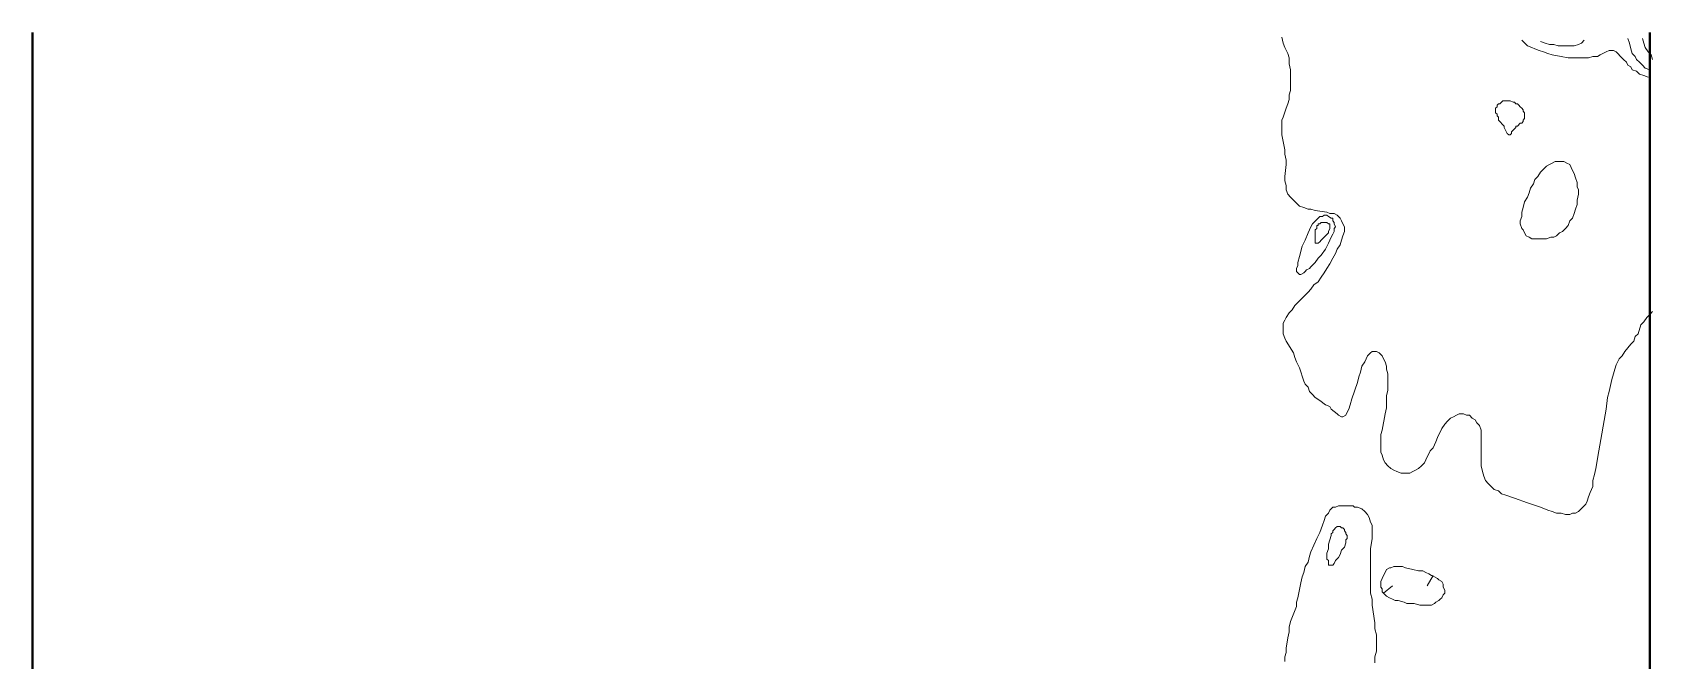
# Model space of a CAD drawing. Header units: millimetres. Extents: x -7 to 33, y -121 to 7.
# Drawn here: x -7.26 to 33.11, y -8.29 to 7.37 of the extents above; entities that cross this region are included whole.
import ezdxf

# ---------------------------------------------------------------- set-up
doc = ezdxf.new("R2010")
doc.units = ezdxf.units.MM
doc.header["$MEASUREMENT"] = 0
doc.layers.add('Layer 1', color=7, linetype='Continuous', lineweight=0)

msp = doc.modelspace()

# ---------------------------------------------------------------- linework, layer by layer
at = {"layer": 'Layer 1', "color": 250, "lineweight": 9, "true_color": 0x231f20}
for p, q in [((26.63, -6.428), (26.413, -6.613)), ((27.499, -6.428), (27.644, -6.169))]:
    msp.add_line(p, q, dxfattribs=at)
at = {"layer": 'Layer 1', "color": 240, "lineweight": 40, "true_color": 0xed1c24}
msp.add_lwpolyline([(33.043, 7.37), (33.043, -121.13), (-7.257, -121.13), (-7.257, 7.37)], dxfattribs=at)
at = {"layer": 'Layer 1', "color": 250, "lineweight": 9, "true_color": 0x231f20}
for points in [[(23.877, 7.253), (23.913, 7.105), (23.949, 6.994), (24.022, 6.846), (24.058, 6.735), (24.058, 6.588), (24.094, 6.44), (24.094, 6.292), (24.094, 6.181), (24.094, 6.07), (24.094, 5.922), (24.058, 5.811), (24.058, 5.7), (24.022, 5.589), (23.985, 5.478), (23.913, 5.256), (23.877, 5.182), (23.877, 5.072), (23.877, 4.961), (23.877, 4.813), (23.949, 4.443), (23.949, 4.332), (23.985, 4.184), (23.985, 4.073), (23.949, 3.777), (23.949, 3.666), (23.985, 3.556), (23.985, 3.445), (24.022, 3.334), (24.094, 3.26), (24.167, 3.186), (24.239, 3.112), (24.312, 3.038), (24.42, 3.001), (24.529, 2.964), (24.601, 2.964), (24.71, 2.927), (25, 2.89), (25.072, 2.853), (25.181, 2.853), (25.253, 2.816), (25.326, 2.742), (25.362, 2.668), (25.398, 2.594), (25.435, 2.52), (25.435, 2.409), (25.398, 2.298), (25.362, 2.187), (25.326, 2.077), (25.253, 1.966), (25.217, 1.855), (25.145, 1.744), (25.072, 1.596), (25, 1.485), (24.927, 1.374), (24.855, 1.263), (24.782, 1.152), (24.674, 1.078), (24.601, 0.967), (24.529, 0.893), (24.275, 0.634), (24.203, 0.561), (24.13, 0.45), (24.058, 0.376), (23.985, 0.265), (23.949, 0.191), (23.913, 0.117), (23.913, 0.043), (23.913, -0.068), (23.913, -0.142), (23.949, -0.253), (23.985, -0.327), (24.167, -0.623), (24.203, -0.734), (24.239, -0.845), (24.312, -0.992), (24.42, -1.325), (24.456, -1.399), (24.529, -1.473), (24.565, -1.584), (24.638, -1.658), (24.71, -1.732), (24.819, -1.806), (24.964, -1.917), (25.072, -1.954), (25.109, -2.028), (25.253, -2.139), (25.29, -2.176), (25.362, -2.213), (25.398, -2.213), (25.471, -2.176), (25.507, -2.102), (25.543, -2.028), (25.579, -1.917), (25.616, -1.769), (25.761, -1.362), (25.797, -1.214), (25.833, -1.103), (25.869, -0.955), (25.942, -0.845), (25.978, -0.771), (26.014, -0.697), (26.087, -0.623), (26.123, -0.586), (26.195, -0.586), (26.232, -0.586), (26.304, -0.623), (26.376, -0.697), (26.413, -0.771), (26.449, -0.845), (26.485, -0.955), (26.485, -1.029), (26.521, -1.14), (26.521, -1.251), (26.521, -1.399), (26.521, -1.547), (26.485, -1.695), (26.485, -1.843), (26.485, -1.991), (26.449, -2.139), (26.376, -2.545), (26.34, -2.656), (26.34, -2.804), (26.34, -2.915), (26.34, -2.989), (26.34, -3.1), (26.376, -3.174), (26.413, -3.285), (26.449, -3.359), (26.521, -3.433), (26.594, -3.507), (26.666, -3.544), (26.739, -3.581), (26.847, -3.618), (26.92, -3.618), (26.992, -3.618), (27.065, -3.618), (27.137, -3.581), (27.21, -3.544), (27.282, -3.507), (27.355, -3.433), (27.427, -3.359), (27.463, -3.285), (27.572, -3.063), (27.644, -2.989), (27.717, -2.841), (27.753, -2.73), (27.862, -2.508), (27.934, -2.398), (28.007, -2.324), (28.079, -2.25), (28.152, -2.213), (28.224, -2.176), (28.296, -2.139), (28.405, -2.139), (28.478, -2.176), (28.55, -2.176), (28.622, -2.25), (28.695, -2.287), (28.731, -2.361), (28.804, -2.434), (28.84, -2.545), (28.84, -2.656), (28.84, -2.804), (28.84, -2.915), (28.84, -3.174), (28.84, -3.322), (28.84, -3.433), (28.876, -3.581), (28.912, -3.692), (28.948, -3.803), (29.021, -3.877), (29.093, -3.95), (29.166, -4.024), (29.275, -4.061), (29.347, -4.135), (29.456, -4.172), (29.673, -4.246), (29.999, -4.357), (30.325, -4.468), (30.506, -4.542), (30.615, -4.579), (30.723, -4.616), (30.832, -4.616), (30.941, -4.653), (31.049, -4.653), (31.122, -4.616), (31.194, -4.616), (31.267, -4.579), (31.303, -4.542), (31.375, -4.468), (31.448, -4.394), (31.484, -4.32), (31.52, -4.209), (31.557, -4.098), (31.629, -3.95), (31.629, -3.803), (31.665, -3.655), (31.701, -3.507), (31.774, -3.063), (31.955, -2.028), (31.991, -1.732), (32.028, -1.584), (32.064, -1.436), (32.1, -1.288), (32.136, -1.14), (32.172, -1.029), (32.209, -0.918), (32.281, -0.771), (32.354, -0.697), (32.426, -0.586), (32.571, -0.401), (32.643, -0.327), (32.68, -0.216), (32.752, -0.142), (32.824, 0.08), (32.897, 0.154), (32.969, 0.265), (33.042, 0.339), (33.114, 0.413)], [(29.854, 7.179), (29.927, 7.105), (29.999, 7.031), (30.108, 6.994), (30.18, 6.957), (30.289, 6.92), (30.397, 6.883), (30.506, 6.846), (30.615, 6.809), (30.832, 6.772), (31.013, 6.735), (31.122, 6.735), (31.231, 6.735), (31.339, 6.735), (31.448, 6.735), (31.52, 6.735), (31.629, 6.772), (31.738, 6.772), (31.81, 6.809), (31.955, 6.883), (32.028, 6.92), (32.064, 6.92), (32.136, 6.92), (32.209, 6.883), (32.245, 6.846), (32.317, 6.772), (32.39, 6.698), (32.462, 6.624), (32.498, 6.551), (32.571, 6.514), (32.607, 6.44), (32.716, 6.403), (32.788, 6.329), (32.897, 6.292), (33.006, 6.255)], [(30.325, 7.142), (30.434, 7.105), (30.542, 7.068), (30.651, 7.068), (30.76, 7.031), (30.868, 7.031), (30.941, 7.031), (31.049, 7.031), (31.158, 7.031), (31.267, 7.068), (31.339, 7.105), (31.412, 7.179)], [(32.498, 7.216), (32.535, 7.105), (32.571, 6.957), (32.607, 6.846), (32.68, 6.772), (32.716, 6.698), (32.788, 6.624), (32.861, 6.55), (32.933, 6.477), (33.042, 6.44)], [(32.861, 7.216), (32.897, 7.105), (32.933, 6.994), (33.006, 6.883), (33.078, 6.809), (33.114, 6.698)], [(29.528, 4.813), (29.492, 4.85), (29.419, 4.998), (29.419, 5.035), (29.274, 5.182), (29.274, 5.256), (29.238, 5.293), (29.238, 5.33), (29.202, 5.367), (29.202, 5.404), (29.202, 5.478), (29.238, 5.515), (29.238, 5.552), (29.274, 5.589), (29.311, 5.589), (29.347, 5.626), (29.383, 5.663), (29.456, 5.663), (29.492, 5.663), (29.528, 5.663), (29.564, 5.663), (29.637, 5.626), (29.673, 5.626), (29.709, 5.589), (29.745, 5.589), (29.782, 5.552), (29.818, 5.515), (29.854, 5.478), (29.89, 5.441), (29.89, 5.404), (29.926, 5.367), (29.926, 5.293), (29.926, 5.256), (29.926, 5.219), (29.89, 5.182), (29.89, 5.145), (29.854, 5.108), (29.818, 5.108), (29.745, 5.035), (29.709, 5.035), (29.709, 4.998), (29.6, 4.887), (29.6, 4.85), (29.564, 4.813), (29.528, 4.813)], [(30.723, 4.147), (30.687, 4.147), (30.615, 4.11), (30.542, 4.073), (30.47, 4.036), (30.397, 3.962), (30.325, 3.888), (30.253, 3.777), (30.18, 3.703), (30.144, 3.592), (30.071, 3.482), (30.035, 3.371), (29.999, 3.26), (29.926, 3.149), (29.89, 3.001), (29.854, 2.89), (29.854, 2.779), (29.818, 2.668), (29.818, 2.594), (29.854, 2.483), (29.89, 2.446), (29.926, 2.372), (29.963, 2.298), (30.035, 2.261), (30.108, 2.224), (30.18, 2.224), (30.289, 2.224), (30.361, 2.224), (30.47, 2.224), (30.579, 2.261), (30.651, 2.261), (30.723, 2.298), (30.796, 2.372), (30.868, 2.409), (30.941, 2.483), (31.013, 2.557), (31.049, 2.668), (31.122, 2.742), (31.158, 2.853), (31.194, 2.964), (31.231, 3.075), (31.231, 3.186), (31.267, 3.334), (31.267, 3.445), (31.231, 3.519), (31.231, 3.629), (31.194, 3.74), (31.158, 3.851), (31.122, 3.925), (31.086, 3.999), (31.049, 4.073), (30.977, 4.11), (30.905, 4.147), (30.832, 4.147), (30.76, 4.147), (30.723, 4.147)], [(24.312, 1.337), (24.275, 1.374), (24.239, 1.411), (24.239, 1.485), (24.275, 1.559), (24.275, 1.633), (24.312, 1.781), (24.384, 2.04), (24.456, 2.187), (24.529, 2.372), (24.565, 2.446), (24.601, 2.52), (24.638, 2.594), (24.674, 2.631), (24.746, 2.705), (24.782, 2.742), (24.819, 2.779), (24.891, 2.779), (24.927, 2.816), (25, 2.816), (25.036, 2.779), (25.109, 2.742), (25.145, 2.742), (25.145, 2.668), (25.181, 2.631), (25.181, 2.594), (25.217, 2.52), (25.181, 2.483), (25.181, 2.409), (25.145, 2.335), (25.109, 2.261), (25.072, 2.187), (25.036, 2.113), (24.964, 1.966), (24.855, 1.818), (24.782, 1.744), (24.71, 1.633), (24.601, 1.522), (24.565, 1.485), (24.493, 1.448), (24.456, 1.411), (24.42, 1.374), (24.348, 1.337), (24.312, 1.337)], [(24.71, 2.113), (24.71, 2.15), (24.71, 2.224), (24.71, 2.335), (24.71, 2.409), (24.71, 2.446), (24.746, 2.483), (24.746, 2.52), (24.746, 2.557), (24.782, 2.557), (24.782, 2.594), (24.819, 2.594), (24.855, 2.631), (24.891, 2.631), (24.964, 2.631), (25, 2.631), (25.036, 2.594), (25.072, 2.594), (25.072, 2.557), (25.072, 2.52), (25.072, 2.483), (25.036, 2.409), (25.036, 2.372), (24.964, 2.298), (24.927, 2.261), (24.891, 2.224), (24.855, 2.187), (24.819, 2.15), (24.782, 2.113), (24.746, 2.113), (24.71, 2.113)], [(26.195, -8.351), (26.195, -8.203), (26.232, -8.055), (26.232, -7.907), (26.232, -7.759), (26.232, -7.648), (26.195, -7.5), (26.195, -7.352), (26.123, -6.908), (26.123, -6.761), (26.087, -6.613), (26.087, -6.465), (26.087, -6.354), (26.087, -6.206), (26.087, -6.058), (26.087, -5.799), (26.087, -5.651), (26.087, -5.503), (26.123, -5.245), (26.123, -5.134), (26.123, -5.023), (26.123, -4.912), (26.087, -4.838), (26.05, -4.727), (26.014, -4.653), (25.942, -4.579), (25.869, -4.505), (25.761, -4.468), (25.688, -4.468), (25.652, -4.431), (25.543, -4.431), (25.435, -4.431), (25.362, -4.431), (25.29, -4.431), (25.217, -4.468), (25.145, -4.468), (25.072, -4.542), (25.036, -4.616), (24.964, -4.69), (24.927, -4.801), (24.891, -4.912), (24.819, -5.097), (24.746, -5.245), (24.601, -5.577), (24.565, -5.688), (24.529, -5.836), (24.456, -5.947), (24.42, -6.095), (24.384, -6.206), (24.348, -6.354), (24.275, -6.724), (24.239, -6.835), (24.239, -6.945), (24.094, -7.315), (24.058, -7.463), (24.058, -7.574), (24.022, -7.722), (23.985, -7.981), (23.985, -8.092), (23.949, -8.203), (23.949, -8.314)], [(25.072, -5.91), (25.036, -5.91), (25.036, -5.873), (25.036, -5.836), (25.036, -5.799), (25, -5.762), (25, -5.688), (25, -5.651), (25, -5.614), (25.036, -5.504), (25.036, -5.393), (25.072, -5.282), (25.109, -5.171), (25.109, -5.134), (25.145, -5.097), (25.145, -5.06), (25.181, -5.023), (25.217, -4.986), (25.253, -4.949), (25.29, -4.949), (25.326, -4.949), (25.362, -4.986), (25.398, -4.986), (25.435, -5.023), (25.435, -5.06), (25.471, -5.097), (25.471, -5.134), (25.507, -5.171), (25.507, -5.208), (25.507, -5.245), (25.471, -5.282), (25.471, -5.319), (25.471, -5.356), (25.435, -5.467), (25.362, -5.54), (25.326, -5.651), (25.29, -5.725), (25.217, -5.799), (25.181, -5.873), (25.145, -5.91), (25.109, -5.91), (25.072, -5.91)], [(26.702, -5.947), (26.666, -5.947), (26.594, -5.984), (26.558, -5.984), (26.485, -6.021), (26.449, -6.095), (26.413, -6.169), (26.376, -6.243), (26.34, -6.317), (26.34, -6.391), (26.34, -6.465), (26.376, -6.502), (26.376, -6.576), (26.413, -6.613), (26.449, -6.65), (26.485, -6.687), (26.558, -6.724), (26.63, -6.761), (26.702, -6.798), (26.775, -6.798), (26.92, -6.835), (26.992, -6.872), (27.173, -6.872), (27.318, -6.909), (27.391, -6.909), (27.499, -6.909), (27.572, -6.909), (27.608, -6.909), (27.681, -6.872), (27.717, -6.835), (27.789, -6.798), (27.825, -6.761), (27.862, -6.724), (27.898, -6.65), (27.934, -6.613), (27.934, -6.539), (27.898, -6.465), (27.898, -6.391), (27.862, -6.317), (27.789, -6.28), (27.753, -6.243), (27.681, -6.206), (27.608, -6.169), (27.536, -6.132), (27.463, -6.095), (27.391, -6.058), (27.282, -6.058), (27.137, -6.021), (26.956, -5.984), (26.884, -5.947), (26.811, -5.947), (26.739, -5.947), (26.702, -5.947)]]:
    msp.add_lwpolyline(points, dxfattribs=at)

doc.saveas('drawing.dxf')
